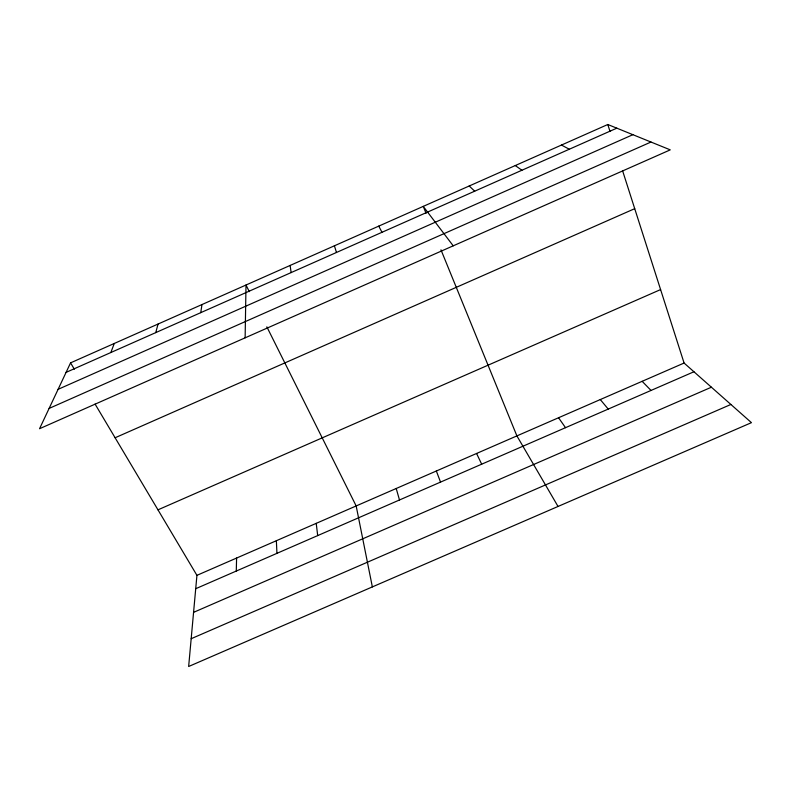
<?xml version="1.0" encoding="UTF-8"?>
<svg xmlns="http://www.w3.org/2000/svg" width="791" height="791" viewBox="0 0 791 791"><rect width="100%" height="100%" fill="white"/><g stroke="black" fill="none" stroke-linecap="round" stroke-linejoin="round"><path stroke-width="1.19" d="M245.131 337.826L246.001 285.027L249.294 291.632M236.282 571.053L236.598 558.05M95.088 404.102L196.929 575.344L188.654 666.497L751.45 422.661L684.086 363.039L622.596 170.767M200.746 312.663L201.972 304.555M155.738 332.625L158.062 324.043M110.849 352.529L114.26 343.472M70.567 362.861L39.55 428.722L670.264 149.865L607.795 124.503L70.567 362.861L74.344 369.209M66.078 372.383L616.812 128.162M58.089 389.34L632.879 134.688M49.111 408.423L650.983 142.034M115.11 437.759L634.718 208.666M157.973 509.839L660.594 289.585M196.929 575.344L684.086 363.039M195.713 588.712L693.944 371.76M193.568 612.353L711.406 387.214M191.175 638.713L730.894 404.468M561.472 145.06L569.312 149.232M515.277 165.556L521.931 170.243M469.201 185.994L474.689 191.185M642.144 381.321L651.033 390.447M600.29 399.554L608.23 409.095M453.213 245.823L423.244 206.382L426.052 213.244M558.545 417.747L565.525 427.684M558.031 506.458L516.899 435.9L440.973 249.827M378.76 226.117L381.974 232.307M266.844 326.831L356.168 505.943L372.353 586.902M476.577 453.47L481.679 464.188M436.345 471.001L440.538 482.105M607.795 124.503L610.019 131.454M334.395 245.803L336.482 252.477M396.212 488.492L399.495 499.981M290.139 265.44L291.118 272.588M316.222 523.355L317.695 535.596M276.366 540.728L276.939 553.344"/></g></svg>
